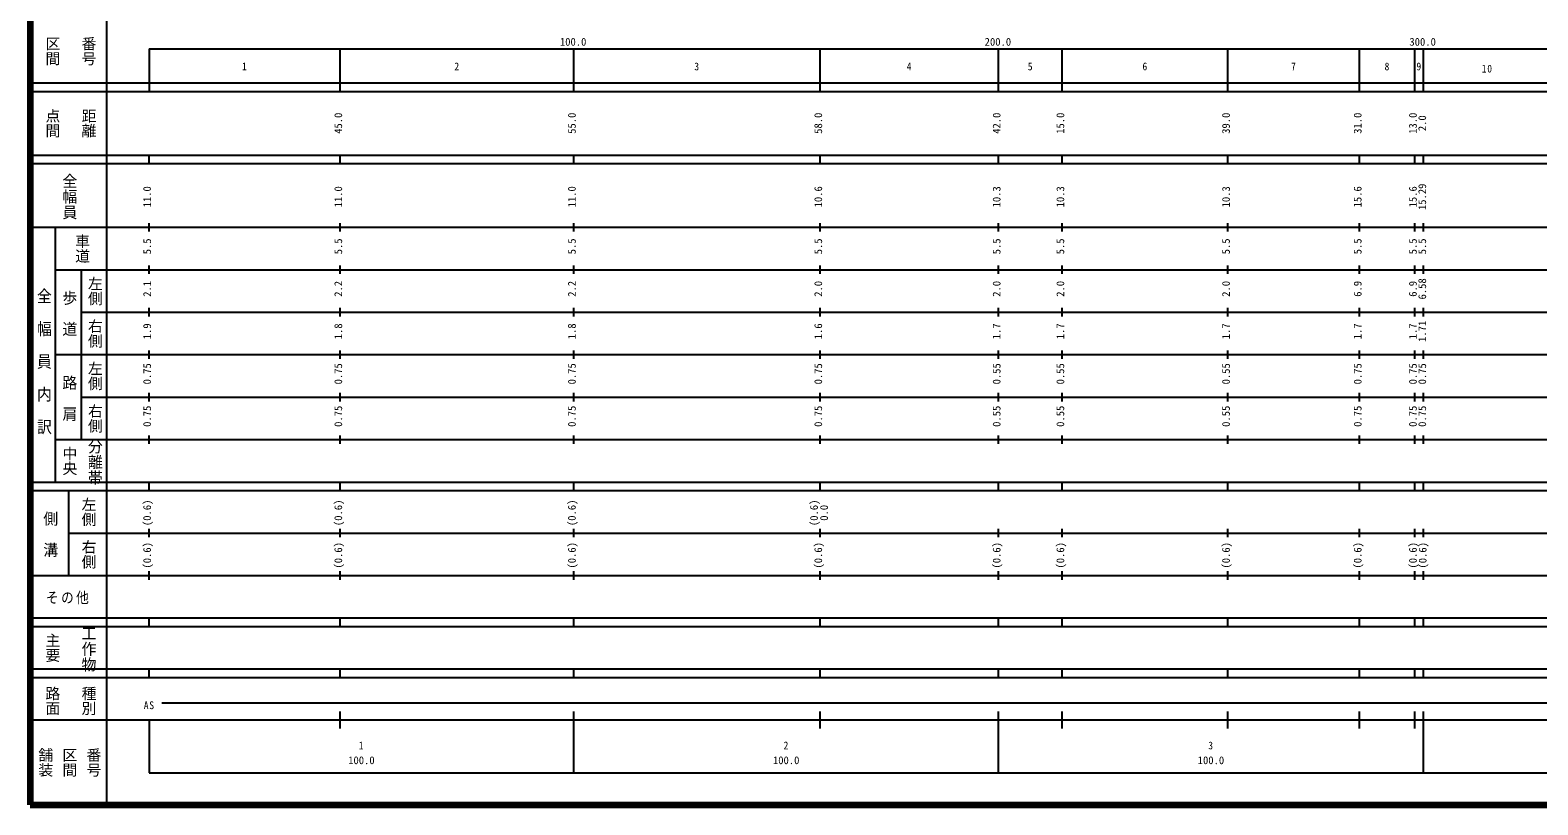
# Model space of a CAD drawing. Units: millimetres on the paper, enlarged 1000 times. Extents: x 40000 to 680000, y 20000 to 380000.
# Drawn here: x 40000 to 394960, y 20000 to 202409 of the extents above; entities that cross this region are included whole.
import ezdxf
from ezdxf.enums import TextEntityAlignment as Align

# ---------------------------------------------------------------- set-up
doc = ezdxf.new("R2010")
doc.units = ezdxf.units.MM
doc.header["$LTSCALE"] = 1000
doc.layers.add('M-TTL', color=2, linetype='Continuous', lineweight=140)
doc.layers.add('M-TTL-BAND', color=7, linetype='Continuous', lineweight=25)
doc.styles.add('@ＭＳ ゴシック', font='')
doc.styles.add('ＭＳ ゴシック', font='')
doc.styles.get('@ＭＳ ゴシック').set_extended_font_data('@MS Gothic')
doc.styles.get('ＭＳ ゴシック').set_extended_font_data('MS Gothic')

msp = doc.modelspace()

# ---------------------------------------------------------------- linework, layer by layer
at = {"layer": 'M-TTL'}
for p, q in [((40000, 380000), (40000, 20000)), ((40000, 20000), (680000, 20000))]:
    msp.add_line(p, q, dxfattribs=at)
at = {"layer": 'M-TTL-BAND'}
for p, q in [((58000, 370000), (58000, 20000)), ((68000, 198000), (579000, 198000)), ((68000, 198000), (68000, 188000)), ((113000, 188000), (113000, 198000)), ((168000, 188000), (168000, 198000)), ((226000, 188000), (226000, 198000)), ((268000, 188000), (268000, 198000)), ((283000, 188000), (283000, 198000)), ((322000, 188000), (322000, 198000)), ((353000, 188000), (353000, 198000)), ((366000, 188000), (366000, 198000)), ((368000, 188000), (368000, 198000)), ((40000, 190000), (579000, 190000)), ((40000, 188000), (579000, 188000)), ((40000, 173000), (579000, 173000)), ((40000, 171000), (579000, 171000)), ((68000, 171000), (68000, 173000)), ((113000, 171000), (113000, 173000)), ((168000, 171000), (168000, 173000)), ((226000, 171000), (226000, 173000)), ((268000, 171000), (268000, 173000)), ((283000, 171000), (283000, 173000)), ((322000, 171000), (322000, 173000)), ((353000, 171000), (353000, 173000)), ((366000, 171000), (366000, 173000)), ((368000, 171000), (368000, 173000)), ((68000, 155000), (68000, 157000)), ((113000, 155000), (113000, 157000)), ((168000, 155000), (168000, 157000)), ((226000, 155000), (226000, 157000)), ((268000, 155000), (268000, 157000)), ((283000, 155000), (283000, 157000)), ((322000, 155000), (322000, 157000)), ((353000, 155000), (353000, 157000)), ((366000, 155000), (366000, 157000)), ((368000, 155000), (368000, 157000)), ((40000, 156000), (579000, 156000)), ((46000, 96000), (46000, 156000)), ((46000, 146000), (579000, 146000)), ((52000, 146000), (52000, 106000)), ((68000, 145000), (68000, 147000)), ((113000, 145000), (113000, 147000)), ((168000, 145000), (168000, 147000)), ((226000, 145000), (226000, 147000)), ((268000, 145000), (268000, 147000)), ((283000, 145000), (283000, 147000)), ((322000, 145000), (322000, 147000)), ((353000, 145000), (353000, 147000)), ((366000, 145000), (366000, 147000)), ((368000, 145000), (368000, 147000)), ((52000, 136000), (579000, 136000)), ((68000, 135000), (68000, 137000)), ((113000, 135000), (113000, 137000)), ((168000, 135000), (168000, 137000)), ((226000, 135000), (226000, 137000)), ((268000, 135000), (268000, 137000)), ((283000, 135000), (283000, 137000)), ((322000, 135000), (322000, 137000)), ((353000, 135000), (353000, 137000)), ((366000, 135000), (366000, 137000)), ((368000, 135000), (368000, 137000)), ((46000, 126000), (579000, 126000)), ((68000, 125000), (68000, 127000)), ((113000, 125000), (113000, 127000)), ((168000, 125000), (168000, 127000)), ((226000, 125000), (226000, 127000)), ((268000, 125000), (268000, 127000)), ((283000, 125000), (283000, 127000)), ((322000, 125000), (322000, 127000)), ((353000, 125000), (353000, 127000)), ((366000, 125000), (366000, 127000)), ((368000, 125000), (368000, 127000)), ((52000, 116000), (579000, 116000)), ((68000, 115000), (68000, 117000)), ((113000, 115000), (113000, 117000)), ((168000, 115000), (168000, 117000)), ((226000, 115000), (226000, 117000)), ((268000, 115000), (268000, 117000)), ((283000, 115000), (283000, 117000)), ((322000, 115000), (322000, 117000)), ((353000, 115000), (353000, 117000)), ((366000, 115000), (366000, 117000)), ((368000, 115000), (368000, 117000)), ((68000, 105000), (68000, 107000)), ((113000, 105000), (113000, 107000)), ((168000, 105000), (168000, 107000)), ((226000, 105000), (226000, 107000)), ((268000, 105000), (268000, 107000)), ((283000, 105000), (283000, 107000)), ((322000, 105000), (322000, 107000)), ((353000, 105000), (353000, 107000)), ((366000, 105000), (366000, 107000)), ((368000, 105000), (368000, 107000)), ((46000, 106000), (579000, 106000)), ((40000, 96000), (579000, 96000)), ((68000, 94000), (68000, 96000)), ((113000, 94000), (113000, 96000)), ((168000, 94000), (168000, 96000)), ((226000, 94000), (226000, 96000)), ((268000, 94000), (268000, 96000)), ((283000, 94000), (283000, 96000)), ((322000, 94000), (322000, 96000)), ((353000, 94000), (353000, 96000)), ((366000, 94000), (366000, 96000)), ((368000, 94000), (368000, 96000)), ((40000, 94000), (579000, 94000)), ((49000, 94000), (49000, 74000)), ((49000, 84000), (579000, 84000)), ((68000, 83000), (68000, 85000)), ((113000, 83000), (113000, 85000)), ((168000, 83000), (168000, 85000)), ((226000, 83000), (226000, 85000)), ((268000, 83000), (268000, 85000)), ((283000, 83000), (283000, 85000)), ((322000, 83000), (322000, 85000)), ((353000, 83000), (353000, 85000)), ((366000, 83000), (366000, 85000)), ((368000, 83000), (368000, 85000)), ((68000, 73000), (68000, 75000)), ((113000, 73000), (113000, 75000)), ((168000, 73000), (168000, 75000)), ((226000, 73000), (226000, 75000)), ((268000, 73000), (268000, 75000)), ((283000, 73000), (283000, 75000)), ((322000, 73000), (322000, 75000)), ((353000, 73000), (353000, 75000)), ((366000, 73000), (366000, 75000)), ((368000, 73000), (368000, 75000)), ((40000, 74000), (579000, 74000)), ((40000, 64000), (579000, 64000)), ((68000, 62000), (68000, 64000)), ((113000, 62000), (113000, 64000)), ((168000, 62000), (168000, 64000)), ((226000, 62000), (226000, 64000)), ((268000, 62000), (268000, 64000)), ((283000, 62000), (283000, 64000)), ((322000, 62000), (322000, 64000)), ((353000, 62000), (353000, 64000)), ((366000, 62000), (366000, 64000)), ((368000, 62000), (368000, 64000)), ((40000, 62000), (579000, 62000)), ((40000, 52000), (579000, 52000)), ((40000, 50000), (579000, 50000)), ((68000, 50000), (68000, 52000)), ((113000, 50000), (113000, 52000)), ((168000, 50000), (168000, 52000)), ((226000, 50000), (226000, 52000)), ((268000, 50000), (268000, 52000)), ((283000, 50000), (283000, 52000)), ((322000, 50000), (322000, 52000)), ((353000, 50000), (353000, 52000)), ((366000, 50000), (366000, 52000)), ((368000, 50000), (368000, 52000)), ((71000, 44000), (565000, 44000)), ((40000, 40000), (579000, 40000)), ((68000, 40000), (68000, 27500)), ((113000, 38000), (113000, 42000)), ((168000, 27500), (168000, 42000)), ((226000, 38000), (226000, 42000)), ((268000, 27500), (268000, 42000)), ((283000, 38000), (283000, 42000)), ((322000, 38000), (322000, 42000)), ((353000, 38000), (353000, 42000)), ((366000, 38000), (366000, 42000)), ((368000, 27500), (368000, 42000)), ((68000, 27500), (579000, 27500))]:
    msp.add_line(p, q, dxfattribs=at)

# ---------------------------------------------------------------- texts
for s, height, rotation, style, p in [('区間', 2566, 270, '@ＭＳ ゴシック', (43250, 201000)), ('番号', 2566, 270, '@ＭＳ ゴシック', (51750, 201000)), ('点間', 2566, 270, '@ＭＳ ゴシック', (43250, 184000)), ('距離', 2566, 270, '@ＭＳ ゴシック', (51750, 184000)), ('45.0', 1833, 90, 'ＭＳ ゴシック', (114000, 178000)), ('55.0', 1833, 90, 'ＭＳ ゴシック', (169000, 178000)), ('58.0', 1833, 90, 'ＭＳ ゴシック', (227000, 178000)), ('42.0', 1833, 90, 'ＭＳ ゴシック', (269000, 178000)), ('15.0', 1833, 90, 'ＭＳ ゴシック', (284000, 178000)), ('39.0', 1833, 90, 'ＭＳ ゴシック', (323000, 178000)), ('31.0', 1833, 90, 'ＭＳ ゴシック', (354000, 178000)), ('13.0', 1833, 90, 'ＭＳ ゴシック', (367000, 178000)), ('2.0', 1833, 90, 'ＭＳ ゴシック', (369200, 178625)), ('11.0', 1833, 90, 'ＭＳ ゴシック', (69000, 160674)), ('11.0', 1833, 90, 'ＭＳ ゴシック', (114000, 160674)), ('11.0', 1833, 90, 'ＭＳ ゴシック', (169000, 160674)), ('10.6', 1833, 90, 'ＭＳ ゴシック', (227000, 160674)), ('10.3', 1833, 90, 'ＭＳ ゴシック', (269000, 160674)), ('10.3', 1833, 90, 'ＭＳ ゴシック', (284000, 160674)), ('10.3', 1833, 90, 'ＭＳ ゴシック', (323000, 160674)), ('15.6', 1833, 90, 'ＭＳ ゴシック', (354000, 160674)), ('15.6', 1833, 90, 'ＭＳ ゴシック', (367000, 160674)), ('15.29', 1833, 90, 'ＭＳ ゴシック', (369200, 160049)), ('車道', 2566, 270, '@ＭＳ ゴシック', (50250, 154500)), ('5.5', 1833, 90, 'ＭＳ ゴシック', (69000, 149625)), ('5.5', 1833, 90, 'ＭＳ ゴシック', (114000, 149625)), ('5.5', 1833, 90, 'ＭＳ ゴシック', (169000, 149625)), ('5.5', 1833, 90, 'ＭＳ ゴシック', (227000, 149625)), ('5.5', 1833, 90, 'ＭＳ ゴシック', (269000, 149625)), ('5.5', 1833, 90, 'ＭＳ ゴシック', (284000, 149625)), ('5.5', 1833, 90, 'ＭＳ ゴシック', (323000, 149625)), ('5.5', 1833, 90, 'ＭＳ ゴシック', (354000, 149625)), ('5.5', 1833, 90, 'ＭＳ ゴシック', (367000, 149625)), ('5.5', 1833, 90, 'ＭＳ ゴシック', (369200, 149625)), ('左側', 2566, 270, '@ＭＳ ゴシック', (53250, 144500)), ('2.1', 1833, 90, 'ＭＳ ゴシック', (69000, 139625)), ('2.2', 1833, 90, 'ＭＳ ゴシック', (114000, 139625)), ('2.2', 1833, 90, 'ＭＳ ゴシック', (169000, 139625)), ('2.0', 1833, 90, 'ＭＳ ゴシック', (227000, 139625)), ('2.0', 1833, 90, 'ＭＳ ゴシック', (269000, 139625)), ('2.0', 1833, 90, 'ＭＳ ゴシック', (284000, 139625)), ('2.0', 1833, 90, 'ＭＳ ゴシック', (323000, 139625)), ('6.9', 1833, 90, 'ＭＳ ゴシック', (354000, 139625)), ('6.9', 1833, 90, 'ＭＳ ゴシック', (367000, 139625)), ('6.58', 1833, 90, 'ＭＳ ゴシック', (369200, 139000)), ('右側', 2566, 270, '@ＭＳ ゴシック', (53250, 134500)), ('1.9', 1833, 90, 'ＭＳ ゴシック', (69000, 129625)), ('1.8', 1833, 90, 'ＭＳ ゴシック', (114000, 129625)), ('1.8', 1833, 90, 'ＭＳ ゴシック', (169000, 129625)), ('1.6', 1833, 90, 'ＭＳ ゴシック', (227000, 129625)), ('1.7', 1833, 90, 'ＭＳ ゴシック', (269000, 129625)), ('1.7', 1833, 90, 'ＭＳ ゴシック', (284000, 129625)), ('1.7', 1833, 90, 'ＭＳ ゴシック', (323000, 129625)), ('1.7', 1833, 90, 'ＭＳ ゴシック', (354000, 129625)), ('1.7', 1833, 90, 'ＭＳ ゴシック', (367000, 129625)), ('1.71', 1833, 90, 'ＭＳ ゴシック', (369200, 129000)), ('左側', 2566, 270, '@ＭＳ ゴシック', (53250, 124500)), ('0.75', 1833, 90, 'ＭＳ ゴシック', (69000, 119000)), ('0.75', 1833, 90, 'ＭＳ ゴシック', (114000, 119000)), ('0.75', 1833, 90, 'ＭＳ ゴシック', (169000, 119000)), ('0.75', 1833, 90, 'ＭＳ ゴシック', (227000, 119000)), ('0.55', 1833, 90, 'ＭＳ ゴシック', (269000, 119000)), ('0.55', 1833, 90, 'ＭＳ ゴシック', (284000, 119000)), ('0.55', 1833, 90, 'ＭＳ ゴシック', (323000, 119000)), ('0.75', 1833, 90, 'ＭＳ ゴシック', (354000, 119000)), ('0.75', 1833, 90, 'ＭＳ ゴシック', (367000, 119000)), ('0.75', 1833, 90, 'ＭＳ ゴシック', (369200, 119000)), ('右側', 2566, 270, '@ＭＳ ゴシック', (53250, 114500)), ('0.75', 1833, 90, 'ＭＳ ゴシック', (69000, 109000)), ('0.75', 1833, 90, 'ＭＳ ゴシック', (114000, 109000)), ('0.75', 1833, 90, 'ＭＳ ゴシック', (169000, 109000)), ('0.75', 1833, 90, 'ＭＳ ゴシック', (227000, 109000)), ('0.55', 1833, 90, 'ＭＳ ゴシック', (269000, 109000)), ('0.55', 1833, 90, 'ＭＳ ゴシック', (284000, 109000)), ('0.55', 1833, 90, 'ＭＳ ゴシック', (323000, 109000)), ('0.75', 1833, 90, 'ＭＳ ゴシック', (354000, 109000)), ('0.75', 1833, 90, 'ＭＳ ゴシック', (367000, 109000)), ('0.75', 1833, 90, 'ＭＳ ゴシック', (369200, 109000)), ('中央', 2566, 270, '@ＭＳ ゴシック', (47250, 104500)), ('左側', 2566, 270, '@ＭＳ ゴシック', (51750, 92500)), ('(0.6)', 1833, 90, 'ＭＳ ゴシック', (69000, 85639)), ('(0.6)', 1833, 90, 'ＭＳ ゴシック', (114000, 85639)), ('(0.6)', 1833, 90, 'ＭＳ ゴシック', (169000, 85639)), ('(0.6)', 1833, 90, 'ＭＳ ゴシック', (226000, 85639)), ('0.0', 1833, 90, 'ＭＳ ゴシック', (228370, 86889)), ('右側', 2566, 270, '@ＭＳ ゴシック', (51750, 82500)), ('(0.6)', 1833, 90, 'ＭＳ ゴシック', (69000, 75639)), ('(0.6)', 1833, 90, 'ＭＳ ゴシック', (114000, 75639)), ('(0.6)', 1833, 90, 'ＭＳ ゴシック', (169000, 75639)), ('(0.6)', 1833, 90, 'ＭＳ ゴシック', (227000, 75639)), ('(0.6)', 1833, 90, 'ＭＳ ゴシック', (269000, 75639)), ('(0.6)', 1833, 90, 'ＭＳ ゴシック', (284000, 75639)), ('(0.6)', 1833, 90, 'ＭＳ ゴシック', (323000, 75639)), ('(0.6)', 1833, 90, 'ＭＳ ゴシック', (354000, 75639)), ('(0.6)', 1833, 90, 'ＭＳ ゴシック', (367000, 75639)), ('(0.6)', 1833, 90, 'ＭＳ ゴシック', (369300, 75639)), ('主要', 2566, 270, '@ＭＳ ゴシック', (43250, 60500)), ('路面', 2566, 270, '@ＭＳ ゴシック', (43250, 48000)), ('種別', 2566, 270, '@ＭＳ ゴシック', (51750, 48000)), ('舗装', 2566, 270, '@ＭＳ ゴシック', (41583, 33500)), ('区間', 2566, 270, '@ＭＳ ゴシック', (47250, 33500)), ('番号', 2566, 270, '@ＭＳ ゴシック', (52917, 33500))]:
    msp.add_text(s, height=height, rotation=rotation, dxfattribs=dict(at, style=style)).set_placement(p, align=Align.BOTTOM_LEFT)
at = {"layer": 'M-TTL-BAND', "style": 'ＭＳ ゴシック'}
for s, p in [('100.0', (164719, 198195)), ('200.0', (264719, 198195)), ('300.0', (364719, 198195)), ('100.0', (114875, 29033)), ('100.0', (214875, 29033)), ('100.0', (314875, 29033))]:
    msp.add_text(s, height=1833, dxfattribs=at).set_placement(p, align=Align.BOTTOM_LEFT)
at = {"layer": 'M-TTL-BAND', "style": 'ＭＳ ゴシック', "width": 0.9}
for s, p in [('1', (89875, 192405)), ('2', (139875, 192405)), ('3', (196375, 192405)), ('4', (246375, 192405)), ('5', (274875, 192405)), ('6', (301875, 192405)), ('7', (336875, 192405)), ('8', (358875, 192405)), ('9', (366375, 192405)), ('1', (117375, 32523)), ('2', (217375, 32523)), ('3', (317375, 32523))]:
    msp.add_text(s, height=1833, dxfattribs=at).set_placement(p, align=Align.BOTTOM_LEFT)
at = {"layer": 'M-TTL-BAND', "style": '@ＭＳ ゴシック'}
for s, width, p in [('全幅員', 1.05, (47250, 168750)), ('全\u3000幅\u3000員\u3000内\u3000訳', 1.1, (41250, 141750)), ('歩\u3000道', 1.05, (47250, 141250)), ('路\u3000肩', 1.05, (47250, 121250)), ('分離帯', 1.05, (53250, 106250)), ('側\u3000溝', 1.05, (42750, 89250)), ('工作物', 1.05, (51750, 62250))]:
    msp.add_text(s, height=2566, rotation=270, dxfattribs=dict(at, width=width)).set_placement(p, align=Align.BOTTOM_LEFT)
at = {"layer": 'M-TTL-BAND', "attachment_point": 7, "style": 'ＭＳ ゴシック'}
for s, insert, char_height in [('\\T1.16;\\W0.9;10', (381750, 192405), 1833), ('\\T1.19;\\W0.85;その他', (43750, 67250), 2566), ('\\T1.16;\\W0.9;AS', (66750, 42500), 1833)]:
    msp.add_mtext(s, dxfattribs=dict(at, insert=insert, char_height=char_height))

doc.saveas('drawing.dxf')
